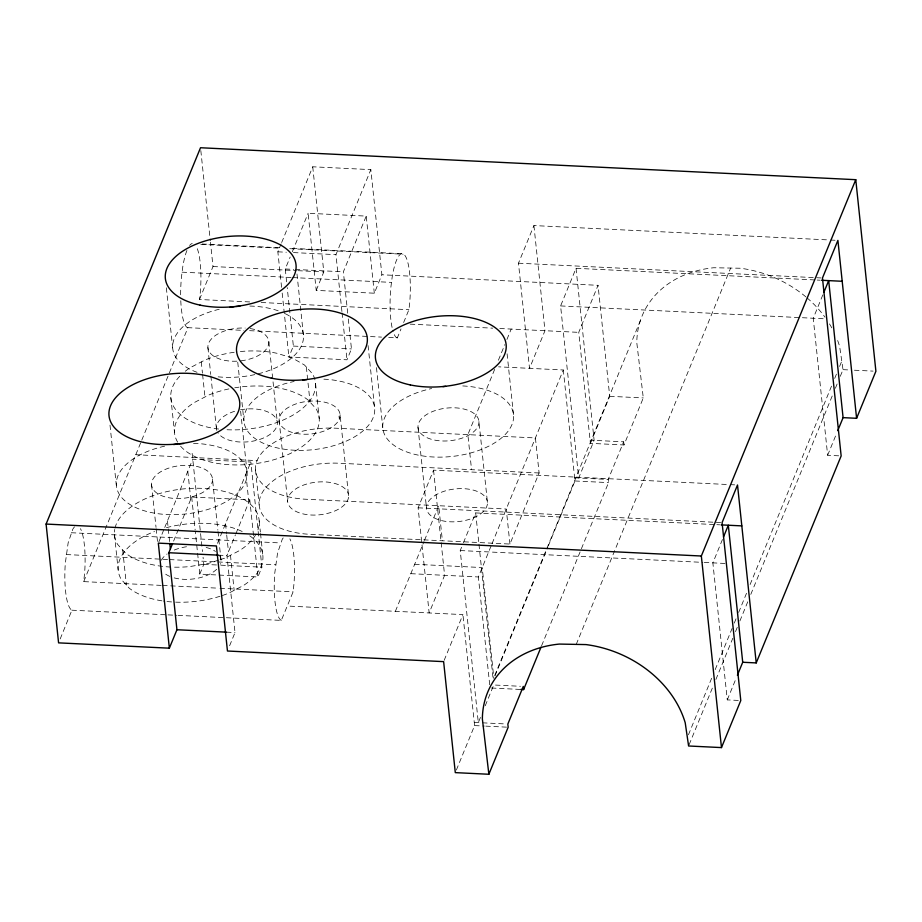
<?xml version="1.0" encoding="UTF-8"?>
<svg xmlns="http://www.w3.org/2000/svg" width="922" height="922" viewBox="0 0 922 922"><rect width="100%" height="100%" fill="white"/><g stroke="black" fill="none" stroke-linecap="round" stroke-linejoin="round"><path stroke-width="0.69" stroke-dasharray="4.61 3.46" d="M161.177 585.389L83.718 581.621L84.628 572.908A42.435 9.935 -87.2 0 0 80.445 528.652M178.038 615.366L281.302 620.402L293.127 591.832L294.037 583.119A42.435 9.935 -87.2 0 0 289.854 538.863M249.689 301.932L199.486 299.489L200.097 294.798A42.435 9.935 -87.2 0 0 197.078 248.133M403.64 322.504L408.895 309.7L409.506 305.009A42.435 9.935 -87.2 0 0 404.205 254.61L401.669 253.711L289.785 248.249M60.184 638.946L71.904 610.191A42.435 9.935 -87.2 0 1 65.312 563.25L68.147 542.839L72.803 529.193A42.435 9.935 -87.2 0 1 74.555 526.854M83.718 581.621L141.227 441.465M141.769 440.151L187.927 327.667L243.857 330.399M199.486 299.489L213.005 266.539L210.447 242.209M158.861 541.825L164.22 528.755M164.75 527.453L192.756 459.202L250.853 462.037L261.906 567.18L257.883 576.965L199.786 574.129L195.291 531.291M281.579 287.341L277.856 251.821L281.118 243.857M281.671 242.521L312.742 166.79L370.84 169.625L381.881 274.768L374.32 293.208L316.223 290.384L308.121 213.27L366.218 216.105L374.32 293.208M173.59 541.122L191.684 497.027L249.781 499.862L257.883 576.965M286.615 281.821L285.267 268.97L290.165 257.031M292.343 251.729L308.121 213.27M199.786 574.129L203.808 564.345L203.059 557.245M348.309 318.92L351.466 348.908L346.995 359.799L288.897 356.964L293.369 346.073L287.215 287.537M316.223 290.384L323.795 271.944L312.742 166.79M217.488 543.346L250.853 462.037M341.924 311.486L335.942 254.656L370.84 169.625M229.613 645.746L235.018 632.573L226.927 555.551L235.444 534.795M235.986 533.492L249.781 499.862M347.709 313.215L343.364 271.806L366.218 216.105M388.727 337.464L397.336 337.878L401.012 328.912M441.165 542.643L444.6 575.316L429.156 612.957L418.104 507.815L433.547 470.174L728.922 484.58M533.919 225.567L544.971 330.71L529.528 368.339L518.475 263.196L533.919 225.567L829.293 239.962M395.377 611.309L423.959 541.652M424.512 540.315L438.699 505.717L442.387 540.765M494.665 369.353L467.869 434.642L471.557 469.69M498.41 360.202L504.807 344.632M506.939 339.446L511.191 329.062M480.443 717.431L478.311 722.618L460.228 550.549L462.89 544.061M463.42 542.758L475.671 512.909L715.391 524.606M576.043 268.302L594.125 440.37L578.693 478.011L560.599 305.931L576.043 268.302L815.763 279.988M444.162 660.336L462.925 614.605L287.295 606.042M489.709 684.792L478.368 576.965L491.518 544.937M492.06 543.611L563.307 369.987L498.572 366.829M805.897 296.896A105.753 85.781 22.3 0 0 740.458 268.244L713.755 267.749A105.753 85.781 22.3 0 0 636.791 342.65L643.291 397.935L623.987 444.98L590.414 443.344L578.751 332.358L598.044 285.313L381.881 274.768M539.105 472.986L339.158 463.236A65.693 35.197 -6 0 0 260.776 495.667A65.693 35.197 -6 0 0 309.988 534.311L509.935 544.061L539.105 472.986L535.417 437.938L335.47 428.188A65.693 35.197 -6 0 0 257.1 460.62L135.799 454.707M494.757 675.411L640.456 320.36M456.367 770.02L474.6 725.591L462.925 614.605M494.987 675.895L547.76 547.276M548.302 545.951L574.971 480.973L563.307 369.987M590.414 443.344L609.719 396.299L598.044 285.313M485.237 705.756L493.754 684.988L520.469 686.291M541.571 645.803L608.543 482.609L608.209 479.44L623.652 441.811L590.08 440.174M576.227 644.397L730.639 268.06M722.456 539.508L712.867 562.869L727.274 699.89L740.781 700.547M822.827 294.89L813.239 318.251L827.645 455.272L841.152 455.941M688.446 734.799L712.452 676.287M715.184 669.637L732.103 628.412M734.281 623.088L736.459 617.775M738.649 612.45L746.832 592.512M750.105 584.525L831.955 385.062M834.687 378.412L836.865 373.087M839.596 366.437L841.774 361.124M689.137 744.653L713.144 686.152M715.875 679.502L732.794 638.278M735.514 631.628L737.704 626.303M739.882 620.99L748.065 601.04M750.796 594.39L833.188 393.59M835.378 388.277L838.098 381.627M840.288 376.303L843.019 369.653L839.642 346.442A105.753 85.781 22.3 0 0 836.473 337.521M727.274 699.89L736.321 677.831M827.645 455.272L836.692 433.213M218.733 560.092L208.153 563.503L189.517 566.604A72.711 38.954 -6 0 1 172.011 567.111M220.058 559.666L225.348 557.96L239.904 550.365A72.711 38.954 -6 0 0 256.385 533.435M830.734 240.031L835.032 240.25M202.298 243.984L281.187 247.834M200.823 244.342L281.152 248.26M289.75 248.686L403.064 254.207M518.475 263.196L821.018 277.948M277.856 251.821L286.35 252.236M293.438 252.582L335.942 254.656M817.203 280.058L820.073 280.196M285.267 268.97L293.772 269.385M295.19 269.455L343.364 271.806M213.005 266.539L296.458 270.607M297.898 270.676L323.795 271.944M182.095 272.174L291.098 277.487M292.528 277.568L391.504 282.386M560.599 305.931L825.397 318.839M261.168 302.497L408.895 309.7M410.221 324.141L492.705 328.163M499.816 328.509L578.751 332.358M249.597 330.675L381.558 337.106M843.019 369.653L848.736 369.941M854.452 370.218L873.042 371.117M293.369 346.073L351.466 348.908M609.719 396.299L643.291 397.935M730.351 484.649L734.65 484.857M574.637 477.803L608.209 479.44M574.971 480.973L608.543 482.609M418.104 507.815L720.647 522.567M716.832 524.676L719.702 524.814M460.228 550.549L702.818 562.374M704.258 562.443L725.026 563.457M71.259 532.732L280.668 542.943M414.681 564.264L482.229 567.56L493.892 678.546M218.422 555.148L226.927 555.551M66.223 554.548L168.058 559.516M169.498 559.585L275.632 564.76M410.82 573.68L478.368 576.965M203.808 564.345L219.39 565.105M220.807 565.174L261.906 567.18M162.606 585.458L218.549 588.19M219.978 588.259L293.127 591.832M71.904 610.191L166.559 614.813M168 614.882L176.609 615.297M226.524 632.158L235.018 632.573M491.438 688.019L520.815 689.46M474.265 722.422L481.123 722.756M482.529 722.825L506.432 723.989M474.6 725.591L484.384 726.063M485.79 726.133L508.172 727.228M397.336 337.878L396.183 337.475A42.435 9.935 -87.2 0 1 392.749 330.237M187.927 327.667L186.774 327.264A42.435 9.935 -87.2 0 1 180.77 300.272M623.652 441.811L623.987 444.98M507.088 353.771L513.554 415.28M509.935 544.061L506.259 509.013L306.3 499.263A65.693 35.197 -6 0 1 257.1 460.62M478.944 421.515A30.61 16.4 -6 0 1 434.216 440.013A30.61 16.4 -6 0 1 432.257 411.661A30.61 16.4 -6 0 1 478.944 421.515L487.438 502.352A30.61 16.4 -6 0 1 442.71 520.849A30.61 16.4 -6 0 1 440.762 492.498A30.61 16.4 -6 0 1 487.438 502.352M475.671 512.909L478.806 542.781M478.956 544.199L493.155 679.295M433.547 470.174L441.016 541.226M418 427.278L426.506 508.114M376.464 367.59L382.78 427.67M368.074 345.566L374.689 408.515M342.062 312.915L346.995 359.799M340.08 414.739A30.61 16.4 -6 0 1 295.351 433.248A30.61 16.4 -6 0 1 293.392 404.896A30.61 16.4 -6 0 1 340.08 414.739L348.574 495.575A30.61 16.4 -6 0 1 303.845 514.084A30.61 16.4 -6 0 1 301.886 485.733A30.61 16.4 -6 0 1 348.574 495.575M339.019 416.156L339.331 419.072M315.555 383.552L319.231 418.6M296.988 273.995L303.453 335.504M306.346 367.06L310.034 402.107M282.178 293.035L288.897 356.964M279.573 413.252L279.885 416.179M279.135 420.513L287.641 501.349M268.832 341.739L277.326 422.576M255.498 469.92L259.186 504.968M259.209 520.861L260.384 532.075M260.534 533.481L262.897 555.908M237.749 362.242L243.915 420.893M240.642 411.304L247.108 472.813M245.909 474.081L248.859 502.121M200.823 150.597L210.297 240.769M230.477 555.286L234.165 590.334M207.899 347.502L210.735 374.447M210.873 375.865L216.393 428.338M225.521 523.754L226.558 533.573M226.697 534.967L228.472 551.794M201.273 361.931L202.448 373.145M202.598 374.551L204.961 396.979M212.486 479.048A30.61 16.4 -6 0 1 167.769 497.546A30.61 16.4 -6 0 1 165.81 469.194A30.61 16.4 -6 0 1 212.486 479.048L217.857 530.104M218.007 531.521L220.992 559.885M192.145 453.359L202.46 551.563M191.684 497.027L195.141 529.873M187.811 471.246L190.762 499.286M166.352 287.814L172.668 347.894M170.8 397.267L174.489 432.314M167.435 520.918L169.636 541.952M151.554 484.811L156.025 527.361M156.175 528.779L157.512 541.548M110.006 425.123L116.322 485.203M122.718 550.031L126.406 585.078M114.455 534.576L118.143 569.623M806.992 297.818A105.753 85.781 22.3 0 1 824.971 317.18M829.477 323.899A105.753 85.781 22.3 0 1 832.289 328.739M249.77 535.843A72.711 38.954 -6 0 1 243.592 585.412L229.025 593.019A72.711 38.954 -6 0 1 221.361 595.854M220.024 596.28A72.711 38.954 -6 0 1 174.373 602.101M171.573 601.928A72.711 38.954 -6 0 1 163.252 601.04M161.903 600.833A72.711 38.954 -6 0 1 129.184 588.144L121.301 579.454A72.711 38.954 -6 0 1 154.493 531.533M166.444 527.672A72.711 38.954 -6 0 1 243.8 532.294M219.655 555.747A30.61 16.4 -6 0 1 220.243 564.218M216.693 569.254A30.61 16.4 -6 0 1 173.532 577.702M169.775 576.377A30.61 16.4 -6 0 1 164.692 573.449M161.304 560.242A30.61 16.4 -6 0 1 167.124 553.949M174.304 550.031A30.61 16.4 -6 0 1 189.39 546.4M206.159 547.461A30.61 16.4 -6 0 1 215.46 551.437M180.585 446.179A72.711 38.954 -6 0 0 272.174 460.216A72.711 38.954 -6 0 0 316.073 408.769L308.202 400.079A72.711 38.954 -6 0 0 234.753 387.805M177.646 442.145A72.711 38.954 -6 0 1 193.793 402.81L208.349 395.204A72.711 38.954 -6 0 1 229.428 388.796M240.446 409.841A30.61 16.4 -6 0 1 276.473 419.314A30.61 16.4 -6 0 1 254.991 440.716A30.61 16.4 -6 0 1 217.719 432.476M216.797 430.459A30.61 16.4 -6 0 1 237.888 410.394M250.219 328.566A30.61 16.4 -6 0 1 268.36 345.347A30.61 16.4 -6 0 1 239.49 360.986M236.839 361.182A30.61 16.4 -6 0 1 208.165 344.621A30.61 16.4 -6 0 1 245.16 328.059M281.302 620.402A42.435 9.935 -87.2 0 1 274.721 573.461L277.557 553.05L282.213 539.405A42.435 9.935 -87.2 0 1 283.964 537.065M114.996 528.145A72.711 38.954 -6 0 1 199.498 488.268A72.711 38.954 -6 0 1 257.434 531.164M170.697 567.053A72.711 38.954 -6 0 1 125.496 553.096L117.624 544.406A72.711 38.954 -6 0 1 114.731 529.435M227.043 429.744A72.711 38.954 -6 0 0 312.397 373.721L304.514 365.031L292.458 358.07L277.038 353.31A72.711 38.954 -6 0 0 236.458 351.962M218.652 429.041A72.711 38.954 -6 0 1 181.012 374.989M185.253 371.255A72.711 38.954 -6 0 1 190.105 367.763L204.672 360.156A72.711 38.954 -6 0 1 235.11 352.146M392.069 327.437A42.435 9.935 -87.2 0 1 390.893 287.076L392.242 276.658A42.435 9.935 -87.2 0 1 401.669 253.711M180.654 294.775A42.435 9.935 -87.2 0 1 181.484 276.865L182.833 266.446A42.435 9.935 -87.2 0 1 187.039 250.196M189.609 245.471A42.435 9.935 -87.2 0 1 192.26 243.5M285.278 313.711A65.693 35.197 -6 0 1 292.758 357.01A65.693 35.197 -6 0 1 215.275 376.522M197.054 372.304A65.693 35.197 -6 0 1 174.074 339.089A65.693 35.197 -6 0 1 221.522 308.743M249.862 306.058A65.693 35.197 -6 0 1 279.066 311.094M323.887 379.173A65.693 35.197 -6 0 1 363.475 430.482A65.693 35.197 -6 0 1 255.463 438.814A65.693 35.197 -6 0 1 294.153 381.466M193.516 443.367A65.693 35.197 -6 0 1 237.173 493.616A65.693 35.197 -6 0 1 128.976 503.861A65.693 35.197 -6 0 1 165.176 446.052M462.752 385.938A65.693 35.197 -6 0 1 502.605 437.016A65.693 35.197 -6 0 1 394.87 445.96A65.693 35.197 -6 0 1 431.634 388.519"/><path stroke-width="1.38" d="M172.518 543.726L168.83 552.727L176.932 629.738L169.36 648.178L58.582 642.865L46.1 524.065L200.523 147.739L855.766 179.686L875.9 371.266L856.596 418.3L843.088 417.643L837.764 430.62M169.36 648.178L158.319 543.127L216.416 545.962L227.457 651.013L443.632 661.639L455.295 772.624L488.867 774.261L508.172 727.228L507.838 724.058L523.281 686.429L523.604 689.587L520.815 689.46M523.604 689.587L541.03 647.129M488.867 774.261L482.367 718.987A105.753 85.781 22.3 0 1 559.331 644.075L586.046 644.582A105.753 85.781 22.3 0 1 685.219 722.779L688.596 745.99L721.477 747.592L701.342 556.012L855.766 179.686M723.516 536.915L728.311 525.229L742.717 662.261L737.393 675.238M823.888 292.297L828.682 280.611L843.088 417.643M721.477 747.592L740.781 700.547L722.076 522.636L737.519 484.995L756.224 662.918L742.717 662.261M756.224 662.918L841.152 455.941L822.459 278.018L837.902 240.388L856.596 418.3M821.502 280.265L842.189 281.279M721.131 524.883L741.818 525.886M46.1 524.065L701.342 556.012M168.83 552.727L218.422 555.148M176.932 629.738L226.524 632.158M169.786 543.358L170.374 548.959M229.958 307.245A65.693 35.197 -6 0 1 234.223 306.715M235.629 306.565A65.693 35.197 -6 0 1 239.893 306.242M302.623 380.048A65.693 35.197 -6 0 1 306.876 379.576M173.613 444.554A65.693 35.197 -6 0 1 177.877 444.024M179.294 443.874A65.693 35.197 -6 0 1 183.559 443.551M442.906 386.641A65.693 35.197 -6 0 1 445.741 386.341M200.097 305.124A65.693 35.197 -6 0 0 296.077 265.409A65.693 35.197 -6 0 0 195.902 244.272A65.693 35.197 -6 0 0 200.097 305.124M143.751 442.433A65.693 35.197 -6 0 0 239.743 402.718A65.693 35.197 -6 0 0 139.556 381.581A65.693 35.197 -6 0 0 143.751 442.433M271.333 378.135A65.693 35.197 -6 0 0 367.325 338.42A65.693 35.197 -6 0 0 267.138 317.283A65.693 35.197 -6 0 0 271.333 378.135M410.209 384.9A65.693 35.197 -6 0 0 506.19 345.185A65.693 35.197 -6 0 0 406.003 324.048A65.693 35.197 -6 0 0 410.209 384.9"/></g></svg>
